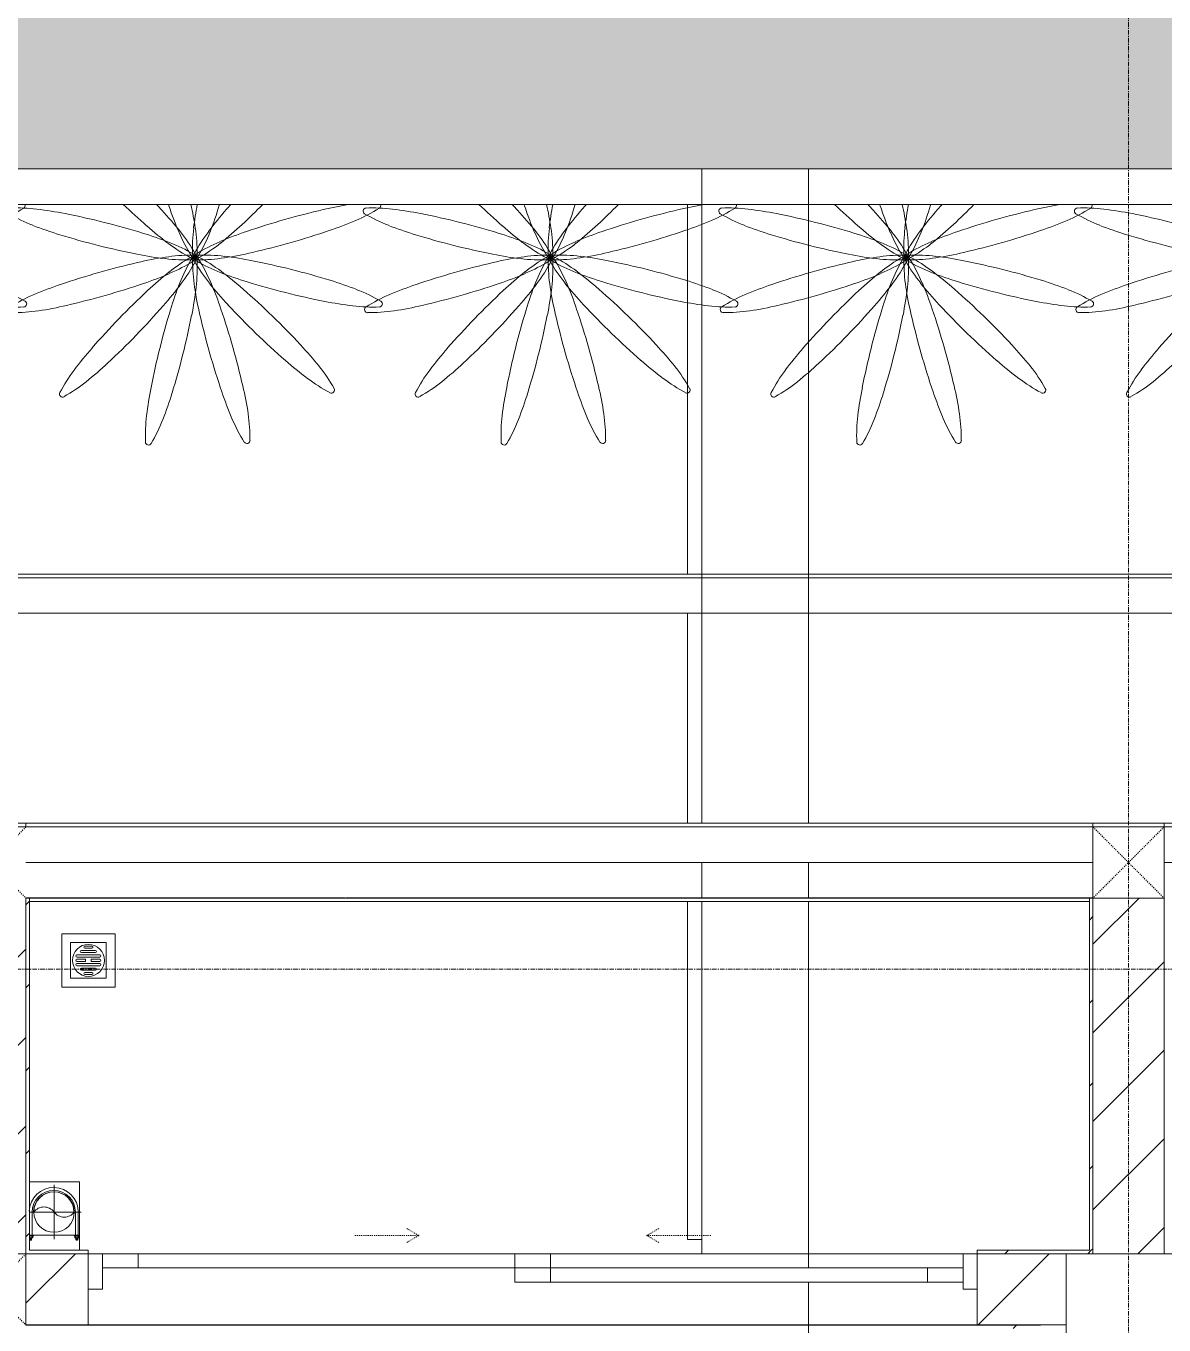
# Model space of a CAD drawing. Header units: millimetres. Extents: x 5357 to 201988, y -16345 to 109895.
# Drawn here: x 66053 to 69253, y 44337 to 47988 of the extents above; entities that cross this region are included whole.
import ezdxf

# ---------------------------------------------------------------- set-up
doc = ezdxf.new("R2010")
doc.units = ezdxf.units.MM
for name, pattern in [('Dash', [6, 3, -3]), ('Grid Line', [22.225, 12.7, -3.175, 3.175, -3.175]), ('IMPORT-CENTER _3_', [10.16, 6.35, -1.27, 1.27, -1.27])]:
    doc.linetypes.add(name, pattern=pattern)
for name, color, linetype, lineweight in [('0-1', 7, 'Continuous', 5), ('A-DETL-GENF-5', 254, 'Continuous', 9), ('A-DETL-THIN', 151, 'Continuous', 9), ('A-DOOR', 31, 'Continuous', 9), ('A-DOOR-FRAM', 31, 'Continuous', 9), ('A-DOOR-HDLN', 31, 'Dash', 9), ('A-FLOR', 192, 'Continuous', 9), ('A-FLOR-1', 10, 'Continuous', 9), ('A-FLOR-2', 53, 'Continuous', 9), ('A-WALL', 113, 'Continuous', 9), ('A-WALL-4', 113, 'Continuous', 18), ('A-WALL-PATT-1', 10, 'Continuous', 9), ('A-WALL-PATT-2', 53, 'Continuous', 9), ('A-WALL-PATT-3', 111, 'Continuous', 9), ('G-IMPT', 8, 'Continuous', 9), ('G-IMPT-2', 8, 'IMPORT-CENTER _3_', 9), ('I-WALL', 2, 'Continuous', 9), ('I-WALL-1', 9, 'Continuous', 18), ('I-WALL-2', 53, 'Continuous', 9), ('L-PLNT', 71, 'Continuous', 9), ('L-SITE-WALL-1', 10, 'Continuous', 9), ('M-EQPM', 50, 'Continuous', 9), ('S-COLS', 52, 'Continuous', 9), ('S-COLS-2', 9, 'Continuous', 18), ('S-COLS-5', 52, 'Continuous', 18), ('S-COLS-6', 52, 'Dash', 9), ('S-COLS-HDLN', 52, 'Dash', 9), ('S-GRID-1', 1, 'Grid Line', 9)]:
    doc.layers.add(name, color=color, linetype=linetype, lineweight=lineweight)
pattern_1 = [(45, (0, 0), (-116.67262, 116.67262), [])]
pattern_2 = [(45, (0, 0), (-124.4508, 124.4508), [])]

# ---------------------------------------------------------------- blocks, each defined once
blk = doc.blocks.new('NCV_TKTC_KET CAU_rvt-1-TKCS_MB SÂN ĐƯỜNG NỘI BỘ')
at = {"layer": 'A-FLOR-1'}
for p, q in [((68252.6, 47486.3), (68252.6, 46447.4)), ((68252.6, 46447.4), (68252.6, 47486.3)), ((68252.6, 46337.4), (68252.6, 45747.4)), ((68252.6, 45747.4), (68252.6, 46337.4)), ((68252.6, 45526.9), (68252.6, 45301)), ((68252.6, 45301), (68252.6, 45526.9)), ((68252.6, 45300.6), (68252.6, 44537.4)), ((68252.6, 44537.4), (68252.6, 45300.6)), ((69052.6, 44536.9), (69252.6, 44536.9))]:
    blk.add_line(p, q, dxfattribs=at)
at = {"layer": 'L-SITE-WALL-1'}
for p, q in [((67952.6, 46447.4), (67952.6, 47486.3)), ((68252.6, 47486.3), (68252.6, 46447.4)), ((67952.6, 45747.4), (67952.6, 46337.4)), ((68252.6, 46337.4), (68252.6, 45747.4)), ((67952.6, 45355.5), (67952.6, 45526.9)), ((68252.6, 45526.9), (68252.6, 45301)), ((67952.6, 44537.4), (67952.6, 45355.1)), ((68252.6, 45300.6), (68252.6, 44537.4))]:
    blk.add_line(p, q, dxfattribs=at)
at = {"layer": 'S-COLS-2'}
for p, q in [((69327.6, 44536.9), (68977.6, 44536.9)), ((68977.6, 44536.9), (68977.6, 43836.9))]:
    blk.add_line(p, q, dxfattribs=at)
blk = doc.blocks.new('NCV_TKTC_TANG 1_rvt-1-TKCS_MB SÂN ĐƯỜNG NỘI BỘ')
at = {"layer": 'A-WALL-PATT-1'}
h = blk.add_hatch(dxfattribs=at)
h.set_pattern_fill('FP_1', color=256, style=0, pattern_type=2)
h.set_pattern_definition(pattern_2)
h.paths.add_polyline_path([(66052.6, 41336.9), (66052.6, 44336.9), (65952.6, 44336.9), (65952.6, 41336.9)])
at = {"layer": 'A-WALL-PATT-2'}
h = blk.add_hatch(dxfattribs=at)
h.set_pattern_fill('FP_2', color=256, style=0, pattern_type=2)
h.set_pattern_definition(pattern_1)
h.paths.add_polyline_path([(66052.6, 44536.9), (66062.6, 44537.4), (66062.6, 45536.9), (66052.6, 45536.9), (66052.6, 44537.4)])
h = blk.add_hatch(dxfattribs=at)
h.set_pattern_fill('FP_2', color=256, style=0, pattern_type=2)
h.set_pattern_definition(pattern_1)
h.paths.add_polyline_path([(69052.6, 44546.9), (69052.6, 45536.9), (69042.6, 45536.9), (69042.6, 44546.9)])
h = blk.add_hatch(dxfattribs=at)
h.set_pattern_fill('FP_2', color=256, style=0, pattern_type=2)
h.set_pattern_definition(pattern_1)
h.paths.add_polyline_path([(69052.6, 44536.9), (69052.6, 44537.4), (69052.6, 44546.9), (68727.6, 44546.9), (68727.6, 44537.4), (68977.6, 44536.9)])
h.paths.add_polyline_path([(66062.6, 44537), (66227.6, 44537.4), (66227.6, 44546.9), (66062.6, 44546.9), (66062.6, 44537.4)])
h = blk.add_hatch(dxfattribs=at)
h.set_pattern_fill('FP_2', color=256, style=0, pattern_type=2)
h.set_pattern_definition(pattern_1)
h.paths.add_polyline_path([(66052.6, 41236.9), (66062.6, 41237), (66062.6, 44336.9), (66052.6, 44336.9), (66052.6, 41336.9)])
h = blk.add_hatch(dxfattribs=at)
h.set_pattern_fill('FP_2', color=256, style=0, pattern_type=2)
h.set_pattern_definition(pattern_1)
h.paths.add_polyline_path([(66062.6, 44326.9), (66227.6, 44326.9), (66227.6, 44336.9), (66062.6, 44335.2)])
h.paths.add_polyline_path([(68977.6, 44326.9), (68977.6, 44336.9), (68727.6, 44336.9), (68727.6, 44326.9), (68967.6, 44326.9)])
at = {"layer": 'A-FLOR-1'}
blk.add_line((66052.6, 44336.9), (68905, 44336.9), dxfattribs=at)
at = {"layer": 'A-FLOR-2'}
for p, q in [((68687.6, 44536.9), (67527.6, 44536.9)), ((68727.6, 44336.9), (66227.6, 44336.9))]:
    blk.add_line(p, q, dxfattribs=at)
at = {"layer": 'I-WALL-1'}
for p, q in [((66062.6, 45536.9), (66052.6, 45536.9)), ((66052.6, 45536.9), (66052.6, 44537.4)), ((66062.6, 44546.9), (66062.6, 45536.9)), ((69042.6, 45536.9), (69042.6, 44546.9)), ((69052.6, 45536.9), (69042.6, 45536.9)), ((69052.6, 44546.9), (69052.6, 45536.9)), ((66227.6, 44546.9), (66062.6, 44546.9)), ((66227.6, 44537.4), (66227.6, 44546.9)), ((69042.6, 44546.9), (68727.6, 44546.9)), ((68727.6, 44546.9), (68727.6, 44537.4)), ((69052.6, 44537.4), (69052.6, 44546.9)), ((66052.6, 44536.9), (66062.6, 44536.9)), ((66062.6, 44536.9), (66227.6, 44536.9)), ((68727.6, 44536.9), (69052.6, 44536.9))]:
    blk.add_line(p, q, dxfattribs=at)
at = {"layer": 'I-WALL-2'}
for p, q in [((66062.6, 45536.9), (69042.6, 45536.9)), ((69042.6, 45526.9), (66062.6, 45526.9))]:
    blk.add_line(p, q, dxfattribs=at)
blk = doc.blocks.new('DEG_02-DEG_03 - DEG_02-2500x2400mm-CỬA ĐI 02 CÁNH TRƯỢT-V13-TKCS_MB SÂN ĐƯỜNG NỘI BỘ')
at = {"layer": 'A-DOOR'}
for p, q in [((-1110, 100), (-1210, 100)), ((-1210, 100), (-1210, 60)), ((-1110, 60), (-1110, 100)), ((-1110, 100), (-50, 100)), ((50, 100), (-50, 100)), ((-50, 100), (-50, 60)), ((50, 60), (50, 100)), ((-1210, 60), (-1110, 60)), ((-50, 60), (-1110, 60)), ((50, 60), (-50, 60)), ((-50, 60), (-50, 20)), ((-50, 60), (50, 60)), ((50, 20), (50, 60)), ((50, 60), (1110, 60)), ((1210, 60), (1110, 60)), ((1110, 60), (1110, 20)), ((1210, 20), (1210, 60)), ((-50, 20), (50, 20)), ((1110, 20), (50, 20)), ((1110, 20), (1210, 20))]:
    blk.add_line(p, q, dxfattribs=at)
at = {"layer": 'A-DOOR-FRAM'}
for p, q in [((-1210, 100), (-1250, 100)), ((-1250, 100), (-1250, 0)), ((-1210, 0), (-1210, 100)), ((1250, 100), (1210, 100)), ((1210, 100), (1210, 0)), ((1250, 0), (1250, 100)), ((-1250, 0), (-1210, 0)), ((1210, 0), (1250, 0))]:
    blk.add_line(p, q, dxfattribs=at)
at = {"layer": 'A-DOOR-HDLN'}
for p, q in [((-500.4, 151.1), (-320.4, 151.1)), ((-320.4, 151.1), (-355, 171.1)), ((-320.4, 151.1), (-355, 131.1)), ((320.4, 151.1), (355, 171.1)), ((320.4, 151.1), (355, 131.1)), ((500.4, 151.1), (320.4, 151.1))]:
    blk.add_line(p, q, dxfattribs=at)
blk = doc.blocks.new('TKTC_XREF_251221_MB TANG 1 - TKTC_XREF_260130_MB TANG 1_dwg_THU NUOC - THU NUOC-444531-TKCS_MB TẦNG 1-4202124-TKCS_MB SÂN ĐƯỜNG NỘI BỘ')
at = {"layer": 'M-EQPM'}
for p, q in [((-23.3, 10.8), (40.9, 10.8)), ((40.9, 4.8), (-23.3, 4.8)), ((-11, 23.3), (28.5, 23.3)), ((28.5, 17.3), (-11, 17.3)), ((-1.1, 35.6), (18.5, 35.6)), ((18.5, 29.6), (-1.1, 29.6)), ((-23.3, -13.6), (40.9, -13.6)), ((40.9, -19.6), (-23.3, -19.6)), ((-11, -26.1), (28.5, -26.1)), ((28.5, -32.1), (-11, -32.1)), ((-1.1, -38.5), (18.5, -38.5)), ((18.5, -44.5), (-1.1, -44.5))]:
    blk.add_line(p, q, dxfattribs=at)
at = {"layer": 'M-EQPM', "flags": 128}
for points in [[(83.7, -79.4), (83.7, 70.6), (-66.3, 70.6), (-66.3, -79.4)], [(58.7, -54.4), (58.7, 45.6), (-41.3, 45.6), (-41.3, -54.4)]]:
    blk.add_lwpolyline(points, close=True, dxfattribs=at)
for points in [[(-23.3, -1.2), (0.7, -1.2), (0.7, -7.2), (-23.3, -7.2)], [(40.9, -7.2), (16.7, -7.2), (16.7, -1.2), (40.9, -1.2)]]:
    blk.add_lwpolyline(points, dxfattribs=at)
at = {"layer": 'M-EQPM'}
for centre, radius, start, end in [((8.7, -4.4), 45, 360, 180), ((8.7, -4.4), 45, 360, 180), ((-23.3, 7.8), 3, 90, 270), ((-11, 20.3), 3, 90, 270), ((-1.1, 32.6), 3, 90, 270), ((18.5, 32.6), 3, 270, 90), ((28.5, 20.3), 3, 270, 90), ((40.9, 7.8), 3, 270, 90), ((8.7, -4.4), 45, 180, 360), ((8.7, -4.4), 45, 180, 360), ((-23.3, -4.2), 3, 90, 270), ((-23.3, -16.6), 3, 90, 270), ((-11, -29.1), 3, 90, 270), ((28.5, -29.1), 3, 270, 90), ((40.9, -4.2), 3, 270, 90), ((40.9, -16.6), 3, 270, 90), ((-1.1, -41.5), 3, 90, 270), ((18.5, -41.5), 3, 270, 90)]:
    blk.add_arc(centre, radius, start, end, dxfattribs=at)
blk = doc.blocks.new('TKTC_XREF_251221_MB TANG 1 - TKTC_XREF_260130_MB TANG 1_dwg_CUM U_DN100-V291-TKCS_MB SÂN ĐƯỜNG NỘI BỘ')
at = {"layer": 'G-IMPT'}
for p, q in [((-79.1, 66.6), (-79.1, 63.4)), ((-76.6, 66.6), (-76.6, 63.4)), ((-74.6, 66.6), (-74.6, 63.4)), ((-72.7, 69.3), (-72.7, 60.7)), ((-66.9, 67.9), (-71.7, 67.9)), ((-66.9, 62.1), (-71.7, 62.1)), ((-65, 69), (0, 69)), ((-79.1, -63.4), (-79.1, -66.6)), ((-76.6, -63.4), (-76.6, -66.6)), ((-74.6, -63.4), (-74.6, -66.6)), ((-72.7, -60.7), (-72.7, -68.7)), ((-66.9, -62.1), (-71.7, -62.1)), ((-66.9, -67.9), (-71.7, -67.9))]:
    blk.add_line(p, q, dxfattribs=at)
at = {"layer": 'G-IMPT', "flags": 128}
for points in [[(-72.7, 67.6), (-78.1, 67.6), (-78.1, 62.4), (-72.7, 62.4)], [(-71.7, 59.2), (-66.9, 59.2), (-66.9, 70.8), (-71.7, 70.8)], [(-66.9, 70.8), (-66.9, 72.7), (-65, 72.7), (-65, 57.3), (-66.9, 57.3), (-66.9, 59.2)], [(-65, 61), (0, 61), (0, 57)], [(-72.7, -62.4), (-78.1, -62.4), (-78.1, -67.6), (-72.7, -67.6)], [(-66.9, -68.7), (-66.9, -59.2), (-71.7, -59.2)], [(-66.9, -59.2), (-66.9, -57.3), (-65, -57.3), (-65, -68.7)], [(-65, -61), (0, -61), (0, -57)]]:
    blk.add_lwpolyline(points, dxfattribs=at)
at = {"layer": 'G-IMPT'}
for centre, radius, start, end in [((-78.1, 66.6), 0.96, 90, 180), ((-78.1, 63.4), 0.96, 180, 270), ((-71.1, 69.3), 1.56, 112.6199, 247.3801), ((-67.9, 65), 4.8, 143.1301, 216.8699), ((-71.1, 60.7), 1.56, 112.6199, 247.3801), ((0, 0), 69, 271.8896, 90), ((0, 0), 61, 270, 90), ((0, 0), 57, 270, 90), ((-78.1, -63.4), 0.96, 90, 180), ((-78.1, -66.6), 0.96, 180, 270), ((-71.1, -60.7), 1.56, 112.6199, 247.3801), ((-67.9, -65), 4.8, 143.1301, 216.8699)]:
    blk.add_arc(centre, radius, start, end, dxfattribs=at)
blk = doc.blocks.new('TKTC_XREF_251221_MB TANG 1 - TKTC_XREF_260130_MB TANG 1_dwg_$cc-V292-TKCS_MB SÂN ĐƯỜNG NỘI BỘ')
at = {"layer": 'G-IMPT'}
blk.add_circle((0, 0), 0.5, dxfattribs=at)
for centre, radius, start, end in [((0, 0), 0.5, 90, 270), ((0.188, 0.25), 0.313, 126.8699, 233.1301), ((-0.188, -0.25), 0.313, 306.8699, 53.1301)]:
    blk.add_arc(centre, radius, start, end, dxfattribs=at)
at = {"layer": 'G-IMPT-2'}
for p, q in [((0, -0.673), (0, 0.607)), ((-0.673, 0), (0.673, 0))]:
    blk.add_line(p, q, dxfattribs=at)
blk = doc.blocks.new('TKTC_XREF_251221_MB TANG 1 - TKTC_XREF_260130_MB TANG 1_dwg-4202109-TKCS_MB SÂN ĐƯỜNG NỘI BỘ')
at = {"layer": 'G-IMPT'}
blk.add_line((-137089.5, -356757.1), (-136948.5, -356757.1), dxfattribs=at)
at = {"layer": 'G-IMPT', "flags": 128}
for points in [[(-136948.5, -356757.1), (-136948.5, -356607.4), (-137089.1, -356607.4)], [(-137089.5, -356757.2), (-136948.3, -356757.2), (-136948.6, -356799.7)]]:
    blk.add_lwpolyline(points, dxfattribs=at)
at = {"extrusion": (0, 0, -1), "zscale": -1}
blk.add_blockref('TKTC_XREF_251221_MB TANG 1 - TKTC_XREF_260130_MB TANG 1_dwg_THU NUOC - THU NUOC-444531-TKCS_MB TẦNG 1-4202124-TKCS_MB SÂN ĐƯỜNG NỘI BỘ', (136914.8, -355980.3), dxfattribs=at)
at = {"extrusion": (0, 0, -1)}
for name, p, xscale, yscale, zscale, rotation in [('TKTC_XREF_251221_MB TANG 1 - TKTC_XREF_260130_MB TANG 1_dwg_CUM U_DN100-V291-TKCS_MB SÂN ĐƯỜNG NỘI BỘ', (137021, -356692.1), 0.9975000000000006, 0.9975000000000006, -0.9975000000000006, 90.00099133829468), ('TKTC_XREF_251221_MB TANG 1 - TKTC_XREF_260130_MB TANG 1_dwg_$cc-V292-TKCS_MB SÂN ĐƯỜNG NỘI BỘ', (137020.1, -356692.1), 113.7150000000073, 113.7150000000073, -113.7150000000073, 269.9990086637471)]:
    blk.add_blockref(name, p, dxfattribs=dict(at, xscale=xscale, yscale=yscale, zscale=zscale, rotation=rotation))
blk = doc.blocks.new('TKTC_XREF_251221_MB TANG 1 - TKTC_XREF_251221_MB TANG 1-2038492-TKCS_MB SÂN ĐƯỜNG NỘI BỘ')
blk.add_blockref('TKTC_XREF_251221_MB TANG 1 - TKTC_XREF_260130_MB TANG 1_dwg-4202109-TKCS_MB SÂN ĐƯỜNG NỘI BỘ', (169499.1, 384109.7))
blk = doc.blocks.new('CAY LAI TAY - CAY LAI TAY_dwg-V669-TKCS_MB SÂN ĐƯỜNG NỘI BỘ')
at = {"layer": 'G-IMPT'}
for centre, radius, start, end in [((-1454, 414), 24.6, 164.1164, 237.583), ((-1732, -2707), 3169, 77.032, 80.9309), ((3882, 4834), 6247, 224.9505, 227.032), ((-4952, -3731), 6247, 41.2008, 41.6662), ((2836, 1344), 3169, 197.032, 201.1263), ((-3134, -157), 3169, 7.1066, 10.5271), ((3128, -254), 3169, 167.6909, 171.1263), ((-5707, 2423), 6247, 341.2008, 341.3131), ((4834, -3882), 6247, 136.4524, 137.032), ((-3731, 4952), 6247, 311.2008, 313.5068), ((-783, 1470), 1276, 237.583, 247.1066), ((-2423, -5707), 6247, 74.1164, 77.032), ((-2636, -1704), 3169, 37.1066, 41.2008), ((2582, -1784), 3169, 137.032, 141.1263), ((-2793, 1431), 3169, 337.1066, 341.2008), ((2246, -5779), 6247, 101.2008, 104.1164), ((1648, -2760), 3169, 97.1066, 101.2008), ((1414, -882), 1276, 87.583, 97.1066), ((828, 1446), 1276, 291.1263, 300.6499), ((1466, 369), 24.6, 14.1164, 87.583), ((1466, 369), 24.6, 300.6499, 14.1164), ((-47, 3214), 3169, 247.1066, 251.2008), ((945, 6128), 6247, 251.2008, 254.1164), ((-2423, -5707), 6247, 71.2008, 74.1164), ((1784, 2582), 3169, 227.032, 231.1263), ((-1127, -562), 1276, 27.583, 37.1066), ((1258, 38), 1276, 171.1263, 180.6499), ((-1257, 77), 1276, 357.583, 7.1066), ((-1704, 2636), 3169, 307.1066, 311.2008), ((2246, -5779), 6247, 104.1164, 107.032), ((146, 3211), 3169, 287.032, 291.1263), ((945, 6128), 6247, 254.1164, 257.032), ((-1431, -2793), 3169, 67.1066, 71.2008), ((596, 1109), 1276, 231.1263, 240.6499), ((-695, -1050), 1276, 57.583, 67.1066), ((1071, 662), 1276, 201.1263, 210.6499), ((1109, -596), 1276, 141.1263, 150.6499), ((662, -1071), 1276, 111.1263, 120.6499), ((-1050, 695), 1276, 327.583, 337.1066), ((-562, 1127), 1276, 297.583, 307.1066), ((1344, -2836), 3169, 107.032, 111.1263), ((-755, 6154), 6247, 284.1164, 287.032), ((157, -3134), 3169, 97.1066, 101.2008), ((254, 3128), 3169, 257.032, 261.1263), ((-77, -1257), 1276, 87.583, 97.1066), ((562, -1127), 1276, 117.583, 127.1066), ((-18, -17), 24.6, 44.1164, 117.583), ((-6, 24), 24.6, 210.6499, 284.1164), ((-7, -24), 24.6, 74.1164, 147.583), ((-24, -6), 24.6, 14.1164, 87.583), ((6, -24), 24.6, 104.1164, 177.583), ((7, 24), 24.6, 180.6499, 254.1164), ((-24, -6), 24.6, 300.6499, 14.1164), ((-24, 7), 24.6, 344.1164, 57.583), ((18, 17), 24.6, 150.6499, 224.1164), ((17, -18), 24.6, 134.1164, 207.583), ((24, 6), 24.6, 120.6499, 194.1164), ((-17, 18), 24.6, 314.1164, 27.583), ((-6, 24), 24.6, 284.1164, 357.583), ((24, -7), 24.6, 90.6499, 164.1164), ((7, 24), 24.6, 254.1164, 327.583), ((17, -18), 24.6, 60.6499, 134.1164), ((6, -24), 24.6, 30.6499, 104.1164), ((-7, -24), 24.6, 0.6499, 74.1164), ((-18, -17), 24.6, 330.6499, 44.1164), ((24, 6), 24.6, 194.1164, 267.583), ((18, 17), 24.6, 224.1164, 297.583), ((38, -1258), 1276, 81.1263, 90.6499), ((-596, -1109), 1276, 51.1263, 60.6499), ((-157, 3134), 3169, 277.1066, 281.2008), ((-254, -3128), 3169, 77.032, 81.1263), ((-755, 6154), 6247, 281.2008, 284.1164), ((755, -6154), 6247, 104.1164, 107.032), ((755, -6154), 6247, 101.2008, 104.1164), ((-38, 1258), 1276, 261.1263, 270.6499), ((-662, 1071), 1276, 291.1263, 300.6499), ((1050, -695), 1276, 147.583, 157.1066), ((-1109, 596), 1276, 321.1263, 330.6499), ((-17, 18), 24.6, 240.6499, 314.1164), ((-24, 7), 24.6, 270.6499, 344.1164), ((1257, -77), 1276, 177.583, 187.1066), ((1127, 562), 1276, 207.583, 217.1066), ((24, -7), 24.6, 164.1164, 237.583), ((-1258, -38), 1276, 351.1263, 0.6499), ((695, 1050), 1276, 237.583, 247.1066), ((77, 1257), 1276, 267.583, 277.1066), ((-1071, -662), 1276, 21.1263, 30.6499), ((-945, -6128), 6247, 74.1164, 77.032), ((-146, -3211), 3169, 107.032, 111.1263), ((-2246, 5779), 6247, 284.1164, 287.032), ((-1344, 2836), 3169, 287.032, 291.1263), ((1704, -2636), 3169, 127.1066, 131.2008), ((-2582, 1784), 3169, 317.032, 321.1263), ((2793, -1431), 3169, 157.1066, 161.2008), ((-2836, -1344), 3169, 17.032, 21.1263), ((1431, 2793), 3169, 247.1066, 251.2008), ((-1784, -2582), 3169, 47.032, 51.1263), ((2423, 5707), 6247, 251.2008, 254.1164), ((-945, -6128), 6247, 71.2008, 74.1164), ((-828, -1446), 1276, 111.1263, 120.6499), ((-2246, 5779), 6247, 281.2008, 284.1164), ((3731, -4952), 6247, 131.2008, 134.1164), ((-3128, 254), 3169, 347.032, 351.1263), ((3134, 157), 3169, 187.1066, 191.2008), ((2636, 1704), 3169, 217.1066, 221.2008), ((-3882, -4834), 6247, 44.1164, 47.032), ((2423, 5707), 6247, 254.1164, 257.032), ((47, -3214), 3169, 67.1066, 71.2008), ((783, -1470), 1276, 57.583, 67.1066), ((-1466, -369), 24.6, 120.6499, 194.1164), ((-1466, -369), 24.6, 194.1164, 267.583), ((-1414, 882), 1276, 267.583, 277.1066), ((-1648, 2760), 3169, 277.1066, 281.2008), ((-4834, 3882), 6247, 314.1164, 317.032), ((5707, -2423), 6247, 161.2008, 164.1164), ((4952, 3731), 6247, 221.2008, 224.1164), ((1732, 2707), 3169, 257.032, 261.1263), ((1454, -414), 24.6, 344.1164, 57.583), ((3731, -4952), 6247, 134.1164, 137.032), ((-6128, 945), 6247, 344.1164, 347.032), ((6154, 755), 6247, 191.2008, 194.1164), ((-5779, -2246), 6247, 14.1164, 17.032), ((-3882, -4834), 6247, 41.2008, 44.1164), ((1440, 838), 1276, 261.1263, 270.6499), ((1454, -414), 24.6, 270.6499, 344.1164), ((-4834, 3882), 6247, 311.2008, 314.1164), ((4952, 3731), 6247, 224.1164, 227.032), ((1479, -2854), 3169, 137.032, 141.1263), ((5707, -2423), 6247, 164.1164, 167.032), ((-5779, -2246), 6247, 11.2008, 14.1164), ((-1566, -2807), 3169, 37.1066, 41.2008), ((-2807, 1566), 3169, 307.1066, 311.2008), ((-6128, 945), 6247, 341.2008, 344.1164), ((6154, 755), 6247, 194.1164, 197.032), ((6, -1666), 1276, 141.1263, 150.6499), ((2854, 1479), 3169, 227.032, 231.1263), ((-57, -1665), 1276, 27.583, 37.1066), ((-1665, 57), 1276, 297.583, 307.1066), ((2707, -1732), 3169, 167.032, 171.1263), ((-2760, -1648), 3169, 7.1066, 11.2008), ((1666, 6), 1276, 231.1263, 240.6499), ((-1085, -1053), 24.6, 150.6499, 224.1164), ((-1085, -1053), 24.6, 224.1164, 297.583), ((-3214, -47), 3169, 337.1066, 341.2008), ((3211, -146), 3169, 197.032, 201.1263), ((1053, -1085), 24.6, 240.6499, 314.1164), ((1053, -1085), 24.6, 314.1164, 27.583), ((838, -1440), 1276, 171.1263, 180.6499), ((-1470, -783), 1276, 327.583, 337.1066), ((1446, -828), 1276, 201.1263, 210.6499), ((-882, -1414), 1276, 357.583, 7.1066), ((-414, -1454), 24.6, 180.6499, 254.1164), ((-414, -1454), 24.6, 254.1164, 327.583), ((369, -1466), 24.6, 210.6499, 284.1164), ((369, -1466), 24.6, 284.1164, 357.583)]:
    blk.add_arc(centre, radius, start, end, dxfattribs=at)
blk = doc.blocks.new('CAY LAI TAY - CAY LAI TAY-2253704-TKCS_MB SÂN ĐƯỜNG NỘI BỘ')
at = {"extrusion": (0, 0, -1), "xscale": 0.3535714285714286, "yscale": 0.3535714285714286, "zscale": -0.3535714285714286, "rotation": 180}
blk.add_blockref('CAY LAI TAY - CAY LAI TAY_dwg-V669-TKCS_MB SÂN ĐƯỜNG NỘI BỘ', (0, 0), dxfattribs=at)
blk = doc.blocks.new('TKTC_NAP THAM BE NUOC NGAM_260130 - TKTC_XREF_260130_NAP THAM BE NUOC NGAM_dwg-4013458-TKCS_MB SÂN ĐƯỜNG NỘI BỘ')
at = {"layer": 'G-IMPT'}
for p, q in [((-135209, 141325.1), (-135209, 143164.1)), ((-134909, 141325.1), (-134909, 143164.1)), ((-135209, 141114.7), (-135209, 141215.1)), ((-134909, 141114.7), (-134909, 141215.1)), ((-135209, 140115.1), (-135209, 141104.7)), ((-134909, 140075.1), (-134909, 141104.7)), ((-135634.1, 140114.7), (-135209, 140114.7))]:
    blk.add_line(p, q, dxfattribs=at)
at = {"layer": 'G-IMPT', "flags": 128}
blk.add_lwpolyline([(-137099.4, 139814.7), (-134909, 139814.7), (-134909, 140035.1)], dxfattribs=at)
blk = doc.blocks.new('TKTC_NAP THAM BE NUOC NGAM_260130 - NẮP THĂM BỂ NƯỚC NGẦM-2336355-TKCS_MB SÂN ĐƯỜNG NỘI BỘ')
blk.add_blockref('TKTC_NAP THAM BE NUOC NGAM_260130 - TKTC_XREF_260130_NAP THAM BE NUOC NGAM_dwg-4013458-TKCS_MB SÂN ĐƯỜNG NỘI BỘ', (150009, -139814.7))
blk = doc.blocks.new('G1_SOF - BO TRU - 200x200-3050151-TKCS_MB SÂN ĐƯỜNG NỘI BỘ')
at = {"layer": 'S-COLS-HDLN'}
for p, q in [((-100, 100), (100, -100)), ((100, 100), (-100, -100))]:
    blk.add_line(p, q, dxfattribs=at)

msp = doc.modelspace()

# ---------------------------------------------------------------- hatches: boundary and pattern name
at = {"layer": 'A-DETL-GENF-5'}
h = msp.add_hatch(color=256, dxfattribs=at)
h.paths.add_polyline_path([(132236, 13236.9), (133801.5, 14802.4), (133801.5, 40386.3), (133808.2, 40474.6), (133827.9, 40561), (133860.2, 40643.9), (133904.8, 40721.5), (133956, 40787.2), (134018.7, 40847.3), (134092.5, 40899.5), (134160.4, 40935.1), (134241.9, 40964.1), (134330, 40981.2), (134432.3, 40986.3), (134801.5, 40986.3), (134801.5, 45986.3), (134601.6, 45986.3), (134601.5, 61486.3), (134401.5, 61486.3), (134313.2, 61493.1), (134226.8, 61512.7), (134143.9, 61545.1), (134066.3, 61589.7), (134000.6, 61640.8), (133944.1, 61698.6), (133893.1, 61768.6), (133852.7, 61845.2), (133823.7, 61926.8), (133806.6, 62014.8), (133801.5, 62086.3), (133801.5, 77711.3), (128195.8, 83316.9), (86052.6, 83316.9), (85953.7, 83323), (85845.1, 83344.4), (85752.8, 83374.4), (85658.2, 83419.1), (85576.4, 83470.6), (85501.2, 83531.3), (85433.6, 83600.5), (85374.7, 83677.1), (85325.2, 83760.2), (85284.4, 83853), (85256.2, 83945.7), (85239.1, 84041.7), (85232.6, 84118.2), (85152.6, 84118.2), (85152.6, 84418.2), (75352.6, 84418.2), (75352.6, 81418.2), (69152.6, 81418.5), (69152.6, 83336.9), (32729.3, 83336.9), (27103.5, 77711.1), (27101.8, 62062.3), (27096.8, 61998.1), (27077.1, 61911.7), (27044.7, 61828.8), (27000.2, 61751.1), (26945.4, 61681.8), (26886.3, 61625.3), (26812.5, 61573.2), (26744.6, 61537.5), (26663, 61508.6), (26575, 61491.5), (26488.1, 61486.3), (26303.5, 61486.3), (26303.5, 45986.3), (26103.5, 45986.3), (26103.5, 40986.3), (26503.5, 40986.3), (26588.9, 40980.2), (26672.5, 40962), (26752.7, 40932.1), (26836.7, 40884.5), (26908, 40828.2), (26964.5, 40769.2), (27016.7, 40695.3), (27049.3, 40635.6), (27082.4, 40540.8), (27097.9, 40464.6), (27103.5, 40364.8), (27103.5, 14802.6), (28669.1, 13236.9), (71452.6, 13236.9), (71452.6, 14388.2), (89452.6, 14388.2), (89452.6, 13236.9), (132227.7, 13236.9)])
h.paths.add_polyline_path([(100252.5, 47586.7), (100252.4, 47586.7), (100250, 47595.4)])
h.paths.add_polyline_path([(100252.5, 47586.7), (100252.5, 47586.7), (100250.1, 47595.4)])
h.paths.add_polyline_path([(44469.2, 17235.3), (32103.5, 17236.9), (31986.8, 17244), (31881, 17262), (31773.2, 17293.1), (31667.9, 17336.9), (31571.4, 17390.3), (31467.1, 17466.6), (31381.6, 17546.4), (31313.9, 17624.5), (31248.3, 17720.2), (31202.4, 17803.3), (31159.6, 17906.7), (31126, 18029.7), (31109.8, 18125), (31103.5, 18236.9), (31104.4, 40399.4), (31112.2, 40483.5), (31131.6, 40565.6), (31162.4, 40644.2), (31205.3, 40719.5), (31261.6, 40790.8), (31320.7, 40847.3), (31394.5, 40899.5), (31458.2, 40933.6), (31537.5, 40962.7), (31620.5, 40980.4), (31703.5, 40986.3), (32303.5, 40988), (32303.5, 61486.3), (31703.5, 61486.3), (31618.1, 61492.4), (31534.5, 61510.6), (31454.3, 61540.6), (31372.8, 61586.3), (31304, 61639.4), (31242.5, 61703.5), (31190.3, 61777.4), (31157.7, 61837.1), (31127.8, 61917.3), (31109.6, 62000.9), (31103.5, 62086.3), (31105.5, 74429.2), (31110.1, 74600.4), (31133.3, 74883.6), (31163.1, 75112.3), (31209.8, 75367.9), (31265.3, 75604.9), (31320.6, 75803.8), (31398.6, 76038.7), (31488.1, 76269.3), (31600.6, 76518.6), (31704.3, 76722.2), (31819.2, 76924.3), (31946.2, 77124.8), (32106, 77349.2), (32238.4, 77518.9), (32398.7, 77704.7), (32592.1, 77905.4), (32745.7, 78051.7), (32967.4, 78240), (33156.7, 78385.3), (33353.1, 78521.6), (33556.2, 78648.7), (33765.7, 78766.2), (33981, 78873.7), (34201.8, 78970.8), (34427.5, 79057.5), (34697, 79144.1), (34892, 79197.9), (35170.6, 79258.2), (35410.6, 79297.8), (35618.1, 79323.2), (35858.2, 79340.9), (36103.5, 79346.9), (60561.6, 79346.6), (60762.3, 79337.6), (60915.9, 79321.3), (61095.3, 79289.5), (61287.1, 79240.5), (61450.5, 79186.8), (61614.1, 79120.5), (61778.1, 79040.4), (61935.9, 78949.1), (62087, 78847), (62225.3, 78739.2), (62349.8, 78628.6), (62476.1, 78500), (62596.4, 78358.8), (62700.9, 78217.6), (62790.1, 78079.6), (62873.3, 77930.7), (62948.9, 77770.6), (63013.5, 77605.7), (63066.8, 77436.8), (63113.3, 77236.8), (63141.5, 77060.8), (63157.5, 76885.4), (63162.6, 76736.9), (63162.6, 75418.2), (75662.6, 75418.2), (75662.6, 69741.9), (63162.6, 69741.9), (63161.2, 56262.3), (63152.6, 56152.5), (63134.5, 56053.3), (63105.2, 55953), (63052.6, 55832.6), (62999.3, 55740.2), (62929.8, 55646.5), (62852.9, 55564.2), (62773.7, 55495.7), (62679.3, 55431.1), (62582.9, 55379.7), (62480.3, 55338.8), (62374.7, 55309.6), (62253.3, 55291.4), (62152.6, 55286.3), (60652.6, 55286.3), (60652.6, 47586.3), (100252.6, 47586.7), (100252.6, 55286.3), (98742.6, 55286.3), (98621.7, 55294.1), (98499.2, 55317.4), (98412.3, 55342.4), (98296.7, 55392), (98210.5, 55439.6), (98119.1, 55504.5), (98021.3, 55595.1), (97952.5, 55674.5), (97891.7, 55761.7), (97840.1, 55856.1), (97798.4, 55956.9), (97763.9, 56086), (97748.9, 56174.4), (97742.6, 56287), (97742.6, 69741.9), (85242.6, 69741.9), (85242.6, 75418.2), (97742.6, 75418.2), (97742.6, 76818.2), (97752.3, 77032.1), (97770.9, 77197.1), (97802.5, 77371.3), (97845.9, 77542.9), (97906.6, 77726.2), (97974.4, 77891.2), (98053.4, 78051.4), (98141.7, 78203.5), (98240, 78349.4), (98348, 78488.3), (98465, 78619.6), (98590.7, 78742.8), (98724.3, 78857.2), (98865.9, 78962.6), (99013.3, 79057.7), (99167.2, 79142.9), (99345.6, 79225.1), (99490.5, 79281.3), (99658.5, 79333.9), (99829.6, 79375), (100033.7, 79407.7), (100179, 79422.3), (100376.3, 79428.2), (124801.6, 79428.2), (125047, 79422.2), (125291.7, 79404.2), (125535.3, 79374.1), (125823.7, 79321.7), (126019, 79277.7), (126278.2, 79204.6), (126523.2, 79121.6), (126734, 79039.2), (126971.7, 78931.9), (127196.1, 78816.6), (127393.6, 78703.3), (127611, 78563.4), (127801.6, 78427.5), (127993.4, 78276.2), (128178.2, 78115.2), (128353.1, 77947), (128519.5, 77770.8), (128676.4, 77587.7), (128821.4, 77401.4), (128967.3, 77192.9), (129098.8, 76983.6), (129226.1, 76755.7), (129330.6, 76545.6), (129430.3, 76317.7), (129518.8, 76084.2), (129595.9, 75845.1), (129661.5, 75599.9), (129710.2, 75376.7), (129747.5, 75161.9), (129779.3, 74894.4), (129795.6, 74673.6), (129801.6, 74336.9), (129799.9, 62062.3), (129793, 61989.2), (129773.5, 61907.1), (129742.7, 61828.5), (129701.2, 61755), (129643.5, 61681.8), (129584.4, 61625.3), (129510.6, 61573.2), (129446.9, 61539.1), (129367.6, 61510), (129284.7, 61492.3), (129201.6, 61486.3), (128601.6, 61486.3), (128601.6, 40986.3), (129201.6, 40986.3), (129287, 40980.2), (129370.7, 40962), (129450.9, 40932.1), (129526, 40891.1), (129602.5, 40831.8), (129662.6, 40769.2), (129714.8, 40695.3), (129747.4, 40635.6), (129777.3, 40555.4), (129795.5, 40471.7), (129801.6, 40364.8), (129801.6, 18236.9), (129795.3, 18125), (129771.7, 17997.6), (129745.5, 17906.7), (129701.6, 17801.3), (129648.4, 17704.9), (129571.9, 17600.5), (129500.8, 17522.8), (129414.1, 17447.3), (129318.3, 17381.7), (129216.5, 17328.1), (129113.4, 17287.7), (129011.5, 17259.9), (128891.6, 17242), (128801.6, 17236.9), (116102.6, 17236.9), (116102.6, 20888.2), (44802.6, 20888.2), (44802.6, 17235.3), (44602.6, 17235.3)])
h.paths.add_polyline_path([(31669.6, 17293), (31669.6, 17293.1), (31669.6, 17303.8)])
h.paths.add_polyline_path([(89702.6, 58586.3), (69202.6, 58586.3), (69202.6, 64335.3), (91702.6, 64335.3), (91702.6, 58586.3), (90087.6, 58586.3)])
h = msp.add_hatch(dxfattribs=at)
h.set_pattern_fill('FP_7', color=256, style=0, pattern_type=2)
h.set_pattern_definition([(0, (0, 0), (1788.16, 447.04), [73.762, -1267.358, 73.762, -1267.358, -7152.64]), (0, (0, 0), (1788.16, 447.04), [-2682.24, 73.762, -2608.478, 73.762, -1267.358, -3129.28]), (0, (0, 0), (1788.16, 447.04), [-6705.6, 73.762, -820.318, 73.762, -2161.438]), (120, (670.56, 223.5), (-1281.228, 1325.072), [73.762, -1267.358, 73.762, -8419.998]), (120, (670.56, 223.5), (-1281.228, 1325.072), [-1414.882, -1267.358, 73.762, -2608.478, -4470.4]), (120, (670.56, 223.5), (-1281.228, 1325.072), [-5364.48, 73.762, -1267.358, 73.762, -3055.518]), (120, (670.56, 223.5), (-1281.228, 1325.072), [-6779.362, -820.318, 73.762, -2161.438]), (240, (894.1, 1117.6), (-506.932, -1772.112), [73.762, -1267.358, 73.762, -8419.998]), (240, (894.1, 1117.6), (-506.932, -1772.112), [-1414.882, -1267.358, 73.762, -2608.478, -4470.4]), (240, (894.1, 1117.6), (-506.932, -1772.112), [-5364.48, 73.762, -1267.358, 73.762, -3055.518]), (240, (894.1, 1117.6), (-506.932, -1772.112), [-6779.362, -820.318, 73.762, -2161.438])])
h.paths.add_polyline_path([(132236, 13236.9), (133801.5, 14802.4), (133801.5, 40386.3), (133808.2, 40474.6), (133827.9, 40561), (133860.2, 40643.9), (133904.8, 40721.5), (133956, 40787.2), (134018.7, 40847.3), (134092.5, 40899.5), (134160.4, 40935.1), (134241.9, 40964.1), (134330, 40981.2), (134432.3, 40986.3), (134801.5, 40986.3), (134801.5, 45986.3), (134601.6, 45986.3), (134601.5, 61486.3), (134401.5, 61486.3), (134313.2, 61493.1), (134226.8, 61512.7), (134143.9, 61545.1), (134066.3, 61589.7), (134000.6, 61640.8), (133944.1, 61698.6), (133893.1, 61768.6), (133852.7, 61845.2), (133823.7, 61926.8), (133806.6, 62014.8), (133801.5, 62086.3), (133801.5, 77711.3), (128195.8, 83316.9), (86052.6, 83316.9), (85953.7, 83323), (85845.1, 83344.4), (85752.8, 83374.4), (85658.2, 83419.1), (85576.4, 83470.6), (85501.2, 83531.3), (85433.6, 83600.5), (85374.7, 83677.1), (85325.2, 83760.2), (85284.4, 83853), (85256.2, 83945.7), (85239.1, 84041.7), (85232.6, 84118.2), (85152.6, 84118.2), (85152.6, 84418.2), (75352.6, 84418.2), (75352.6, 81418.2), (69152.6, 81418.5), (69152.6, 83336.9), (32729.3, 83336.9), (27103.5, 77711.1), (27101.8, 62062.3), (27096.8, 61998.1), (27077.1, 61911.7), (27044.7, 61828.8), (27000.2, 61751.1), (26945.4, 61681.8), (26886.3, 61625.3), (26812.5, 61573.2), (26744.6, 61537.5), (26663, 61508.6), (26575, 61491.5), (26488.1, 61486.3), (26303.5, 61486.3), (26303.5, 45986.3), (26103.5, 45986.3), (26103.5, 40986.3), (26503.5, 40986.3), (26588.9, 40980.2), (26672.5, 40962), (26752.7, 40932.1), (26836.7, 40884.5), (26908, 40828.2), (26964.5, 40769.2), (27016.7, 40695.3), (27049.3, 40635.6), (27082.4, 40540.8), (27097.9, 40464.6), (27103.5, 40364.8), (27103.5, 14802.6), (28669.1, 13236.9), (71452.6, 13236.9), (71452.6, 14388.2), (89452.6, 14388.2), (89452.6, 13236.9), (132227.7, 13236.9)])
h.paths.add_polyline_path([(100252.5, 47586.7), (100252.4, 47586.7), (100250, 47595.4)])
h.paths.add_polyline_path([(100252.5, 47586.7), (100252.5, 47586.7), (100250.1, 47595.4)])
h.paths.add_polyline_path([(44469.2, 17235.3), (32103.5, 17236.9), (31986.8, 17244), (31881, 17262), (31773.2, 17293.1), (31667.9, 17336.9), (31571.4, 17390.3), (31467.1, 17466.6), (31381.6, 17546.4), (31313.9, 17624.5), (31248.3, 17720.2), (31202.4, 17803.3), (31159.6, 17906.7), (31126, 18029.7), (31109.8, 18125), (31103.5, 18236.9), (31104.4, 40399.4), (31112.2, 40483.5), (31131.6, 40565.6), (31162.4, 40644.2), (31205.3, 40719.5), (31261.6, 40790.8), (31320.7, 40847.3), (31394.5, 40899.5), (31458.2, 40933.6), (31537.5, 40962.7), (31620.5, 40980.4), (31703.5, 40986.3), (32303.5, 40988), (32303.5, 61486.3), (31703.5, 61486.3), (31618.1, 61492.4), (31534.5, 61510.6), (31454.3, 61540.6), (31372.8, 61586.3), (31304, 61639.4), (31242.5, 61703.5), (31190.3, 61777.4), (31157.7, 61837.1), (31127.8, 61917.3), (31109.6, 62000.9), (31103.5, 62086.3), (31105.5, 74429.2), (31110.1, 74600.4), (31133.3, 74883.6), (31163.1, 75112.3), (31209.8, 75367.9), (31265.3, 75604.9), (31320.6, 75803.8), (31398.6, 76038.7), (31488.1, 76269.3), (31600.6, 76518.6), (31704.3, 76722.2), (31819.2, 76924.3), (31946.2, 77124.8), (32106, 77349.2), (32238.4, 77518.9), (32398.7, 77704.7), (32592.1, 77905.4), (32745.7, 78051.7), (32967.4, 78240), (33156.7, 78385.3), (33353.1, 78521.6), (33556.2, 78648.7), (33765.7, 78766.2), (33981, 78873.7), (34201.8, 78970.8), (34427.5, 79057.5), (34697, 79144.1), (34892, 79197.9), (35170.6, 79258.2), (35410.6, 79297.8), (35618.1, 79323.2), (35858.2, 79340.9), (36103.5, 79346.9), (60561.6, 79346.6), (60762.3, 79337.6), (60915.9, 79321.3), (61095.3, 79289.5), (61287.1, 79240.5), (61450.5, 79186.8), (61614.1, 79120.5), (61778.1, 79040.4), (61935.9, 78949.1), (62087, 78847), (62225.3, 78739.2), (62349.8, 78628.6), (62476.1, 78500), (62596.4, 78358.8), (62700.9, 78217.6), (62790.1, 78079.6), (62873.3, 77930.7), (62948.9, 77770.6), (63013.5, 77605.7), (63066.8, 77436.8), (63113.3, 77236.8), (63141.5, 77060.8), (63157.5, 76885.4), (63162.6, 76736.9), (63162.6, 75418.2), (75662.6, 75418.2), (75662.6, 69741.9), (63162.6, 69741.9), (63161.2, 56262.3), (63152.6, 56152.5), (63134.5, 56053.3), (63105.2, 55953), (63052.6, 55832.6), (62999.3, 55740.2), (62929.8, 55646.5), (62852.9, 55564.2), (62773.7, 55495.7), (62679.3, 55431.1), (62582.9, 55379.7), (62480.3, 55338.8), (62374.7, 55309.6), (62253.3, 55291.4), (62152.6, 55286.3), (60652.6, 55286.3), (60652.6, 47586.3), (100252.6, 47586.7), (100252.6, 55286.3), (98742.6, 55286.3), (98621.7, 55294.1), (98499.2, 55317.4), (98412.3, 55342.4), (98296.7, 55392), (98210.5, 55439.6), (98119.1, 55504.5), (98021.3, 55595.1), (97952.5, 55674.5), (97891.7, 55761.7), (97840.1, 55856.1), (97798.4, 55956.9), (97763.9, 56086), (97748.9, 56174.4), (97742.6, 56287), (97742.6, 69741.9), (85242.6, 69741.9), (85242.6, 75418.2), (97742.6, 75418.2), (97742.6, 76818.2), (97752.3, 77032.1), (97770.9, 77197.1), (97802.5, 77371.3), (97845.9, 77542.9), (97906.6, 77726.2), (97974.4, 77891.2), (98053.4, 78051.4), (98141.7, 78203.5), (98240, 78349.4), (98348, 78488.3), (98465, 78619.6), (98590.7, 78742.8), (98724.3, 78857.2), (98865.9, 78962.6), (99013.3, 79057.7), (99167.2, 79142.9), (99345.6, 79225.1), (99490.5, 79281.3), (99658.5, 79333.9), (99829.6, 79375), (100033.7, 79407.7), (100179, 79422.3), (100376.3, 79428.2), (124801.6, 79428.2), (125047, 79422.2), (125291.7, 79404.2), (125535.3, 79374.1), (125823.7, 79321.7), (126019, 79277.7), (126278.2, 79204.6), (126523.2, 79121.6), (126734, 79039.2), (126971.7, 78931.9), (127196.1, 78816.6), (127393.6, 78703.3), (127611, 78563.4), (127801.6, 78427.5), (127993.4, 78276.2), (128178.2, 78115.2), (128353.1, 77947), (128519.5, 77770.8), (128676.4, 77587.7), (128821.4, 77401.4), (128967.3, 77192.9), (129098.8, 76983.6), (129226.1, 76755.7), (129330.6, 76545.6), (129430.3, 76317.7), (129518.8, 76084.2), (129595.9, 75845.1), (129661.5, 75599.9), (129710.2, 75376.7), (129747.5, 75161.9), (129779.3, 74894.4), (129795.6, 74673.6), (129801.6, 74336.9), (129799.9, 62062.3), (129793, 61989.2), (129773.5, 61907.1), (129742.7, 61828.5), (129701.2, 61755), (129643.5, 61681.8), (129584.4, 61625.3), (129510.6, 61573.2), (129446.9, 61539.1), (129367.6, 61510), (129284.7, 61492.3), (129201.6, 61486.3), (128601.6, 61486.3), (128601.6, 40986.3), (129201.6, 40986.3), (129287, 40980.2), (129370.7, 40962), (129450.9, 40932.1), (129526, 40891.1), (129602.5, 40831.8), (129662.6, 40769.2), (129714.8, 40695.3), (129747.4, 40635.6), (129777.3, 40555.4), (129795.5, 40471.7), (129801.6, 40364.8), (129801.6, 18236.9), (129795.3, 18125), (129771.7, 17997.6), (129745.5, 17906.7), (129701.6, 17801.3), (129648.4, 17704.9), (129571.9, 17600.5), (129500.8, 17522.8), (129414.1, 17447.3), (129318.3, 17381.7), (129216.5, 17328.1), (129113.4, 17287.7), (129011.5, 17259.9), (128891.6, 17242), (128801.6, 17236.9), (116102.6, 17236.9), (116102.6, 20888.2), (44802.6, 20888.2), (44802.6, 17235.3), (44602.6, 17235.3)])
h.paths.add_polyline_path([(31669.6, 17293), (31669.6, 17293.1), (31669.6, 17303.8)])
h.paths.add_polyline_path([(89702.6, 58586.3), (69202.6, 58586.3), (69202.6, 64335.3), (91702.6, 64335.3), (91702.6, 58586.3), (90087.6, 58586.3)])
at = {"layer": 'A-WALL-PATT-3'}
h = msp.add_hatch(dxfattribs=at)
h.set_pattern_fill('FP_1', color=256, style=0, pattern_type=2)
h.set_pattern_definition(pattern_2)
h.paths.add_polyline_path([(65859.8, 44537.4), (66052.6, 44537.4), (66052.6, 45536.9), (65852.6, 45536.9), (65852.6, 44537.4)])
h.paths.add_polyline_path([(66052.6, 45736.9), (66052.6, 45737.4), (65878.9, 45736.9)])
h = msp.add_hatch(dxfattribs=at)
h.set_pattern_fill('FP_1', color=256, style=0, pattern_type=2)
h.set_pattern_definition(pattern_2)
h.paths.add_polyline_path([(69052.6, 44537), (69252.6, 44537.4), (69252.6, 45536.9), (69052.6, 45536.9), (69052.6, 44537.4)])
h = msp.add_hatch(dxfattribs=at)
h.set_pattern_fill('FP_1', color=256, style=0, pattern_type=2)
h.set_pattern_definition(pattern_2)
h.paths.add_polyline_path([(68977.6, 44337.4), (68977.6, 44537.4), (68727.6, 44536.9), (68727.6, 44337.4), (68905, 44337.4)])
h.paths.add_polyline_path([(66227.6, 44337.4), (66227.6, 44537.4), (66052.6, 44536.9), (66052.6, 44337.4)])

# ---------------------------------------------------------------- linework, layer by layer
at = {"layer": 'A-DETL-THIN'}
for p, q in [((75927.6, 47586.3), (55852.6, 47586.3)), ((60652.6, 47586.3), (100252.6, 47586.3)), ((65852.6, 45737.4), (72452.6, 45737.4)), ((72452.6, 45737.4), (65852.6, 45737.4))]:
    msp.add_line(p, q, dxfattribs=at)
at = {"layer": 'A-FLOR'}
for p, q in [((55452.6, 47486.3), (75827.6, 47486.3)), ((55452.6, 46337.4), (75827.6, 46337.4))]:
    msp.add_line(p, q, dxfattribs=at)
at = {"layer": 'A-WALL'}
for p, q in [((55452.6, 46447.4), (75927.6, 46447.4)), ((75937.6, 46437.4), (55452.6, 46437.4)), ((66052.6, 45747.4), (69052.6, 45747.4)), ((69052.6, 45737.4), (66052.6, 45737.4)), ((66052.6, 45737.4), (69052.6, 45737.4)), ((69052.6, 45736.9), (69252.6, 45736.9)), ((69252.6, 45747.4), (72252.6, 45747.4)), ((72252.6, 45737.4), (69252.6, 45737.4)), ((69252.6, 45737.4), (72252.6, 45737.4)), ((69052.6, 45637.4), (66052.6, 45637.4)), ((72252.6, 45637.4), (69252.6, 45637.4)), ((66950.2, 45537.4), (66052.6, 45537.4)), ((69052.6, 45537.4), (66952.6, 45537.4)), ((69252.6, 45536.9), (69052.6, 45536.9)), ((65852.6, 44536.9), (66052.6, 44536.9)), ((66052.6, 44536.9), (66052.6, 44337.4)), ((67527.6, 44537.4), (68687.6, 44537.4)), ((68727.6, 44337.4), (66227.6, 44337.4))]:
    msp.add_line(p, q, dxfattribs=at)
at = {"layer": 'A-WALL-4'}
for p, q in [((66052.6, 45747.4), (65842.6, 45747.4)), ((65852.6, 45737.4), (66052.6, 45737.4)), ((66052.6, 45737.4), (66052.6, 45747.4)), ((69252.6, 45747.4), (69052.6, 45747.4)), ((69052.6, 45747.4), (69052.6, 45737.4)), ((69052.6, 45737.4), (69052.6, 45736.9)), ((69052.6, 45737.4), (69252.6, 45737.4)), ((69252.6, 45737.4), (69252.6, 45747.4)), ((69252.6, 45736.9), (69252.6, 45737.4)), ((69052.6, 45536.9), (69052.6, 44537.4)), ((69252.6, 44537.4), (69252.6, 45536.9)), ((66227.6, 44537.4), (66052.6, 44537.4)), ((68977.6, 44537.4), (68727.6, 44537.4)), ((68977.6, 44337.4), (68977.6, 44537.4)), ((69052.6, 44537), (69252.6, 44537)), ((66227.6, 44337.4), (66227.6, 44437.4)), ((68727.6, 44437.4), (68727.6, 44337.4)), ((66052.6, 44337.4), (66227.6, 44337.4)), ((68727.6, 44337.4), (68977.6, 44337.4))]:
    msp.add_line(p, q, dxfattribs=at)
at = {"layer": 'I-WALL'}
for p, q in [((67912.6, 46447.4), (67912.6, 47486.3)), ((67952.6, 47486.3), (67952.6, 46447.4)), ((67912.6, 45747.4), (67912.6, 46337.4)), ((67952.6, 46337.4), (67952.6, 45747.4)), ((67912.6, 45362.8), (67912.6, 45526.9)), ((67952.6, 45526.9), (67952.6, 45355.5)), ((67912.6, 44576.9), (67912.6, 45362.4)), ((67952.6, 45355.1), (67952.6, 44576.9)), ((67912.6, 44576.9), (67952.6, 44576.9))]:
    msp.add_line(p, q, dxfattribs=at)
at = {"layer": 'S-COLS'}
for p, q in [((69252.6, 45736.9), (69052.6, 45736.9)), ((69052.6, 45536.9), (69252.6, 45536.9))]:
    msp.add_line(p, q, dxfattribs=at)
at = {"layer": 'S-COLS-5'}
for p, q in [((69052.6, 45736.9), (69052.6, 45536.9)), ((69252.6, 45536.9), (69252.6, 45736.9))]:
    msp.add_line(p, q, dxfattribs=at)
at = {"layer": 'S-GRID-1'}
for p, q in [((69152.6, 20960.6), (69152.6, 80482.7)), ((128757.8, 45336.9), (32145.8, 45336.9)), ((131551.8, 44536.9), (29351.8, 44536.9))]:
    msp.add_line(p, q, dxfattribs=at)

# ---------------------------------------------------------------- block references
at = {"layer": '0-1'}
for name in ['NCV_TKTC_KET CAU_rvt-1-TKCS_MB SÂN ĐƯỜNG NỘI BỘ', 'NCV_TKTC_TANG 1_rvt-1-TKCS_MB SÂN ĐƯỜNG NỘI BỘ']:
    msp.add_blockref(name, (0, 0), dxfattribs=at)
at = {"layer": 'A-DOOR'}
msp.add_blockref('DEG_02-DEG_03 - DEG_02-2500x2400mm-CỬA ĐI 02 CÁNH TRƯỢT-V13-TKCS_MB SÂN ĐƯỜNG NỘI BỘ', (67477.6, 44437.4), dxfattribs=at)
at = {"layer": 'L-PLNT', "rotation": 180}
for p in [(65527.6, 47337.4), (66527.6, 47337.4), (67527.6, 47337.4), (68527.6, 47337.4), (69527.6, 47337.4)]:
    msp.add_blockref('CAY LAI TAY - CAY LAI TAY-2253704-TKCS_MB SÂN ĐƯỜNG NỘI BỘ', p, dxfattribs=at)
at = {"layer": 'M-EQPM'}
for name, p in [('TKTC_XREF_251221_MB TANG 1 - TKTC_XREF_251221_MB TANG 1-2038492-TKCS_MB SÂN ĐƯỜNG NỘI BỘ', (33652.6, 17236.9)), ('TKTC_NAP THAM BE NUOC NGAM_260130 - NẮP THĂM BỂ NƯỚC NGẦM-2336355-TKCS_MB SÂN ĐƯỜNG NỘI BỘ', (53152.6, 44236.9))]:
    msp.add_blockref(name, p, dxfattribs=at)
at = {"layer": 'S-COLS-6'}
for p in [(65952.6, 45636.9), (69152.6, 45636.9), (65952.6, 44436.9)]:
    msp.add_blockref('G1_SOF - BO TRU - 200x200-3050151-TKCS_MB SÂN ĐƯỜNG NỘI BỘ', p, dxfattribs=at)

doc.saveas('drawing.dxf')
